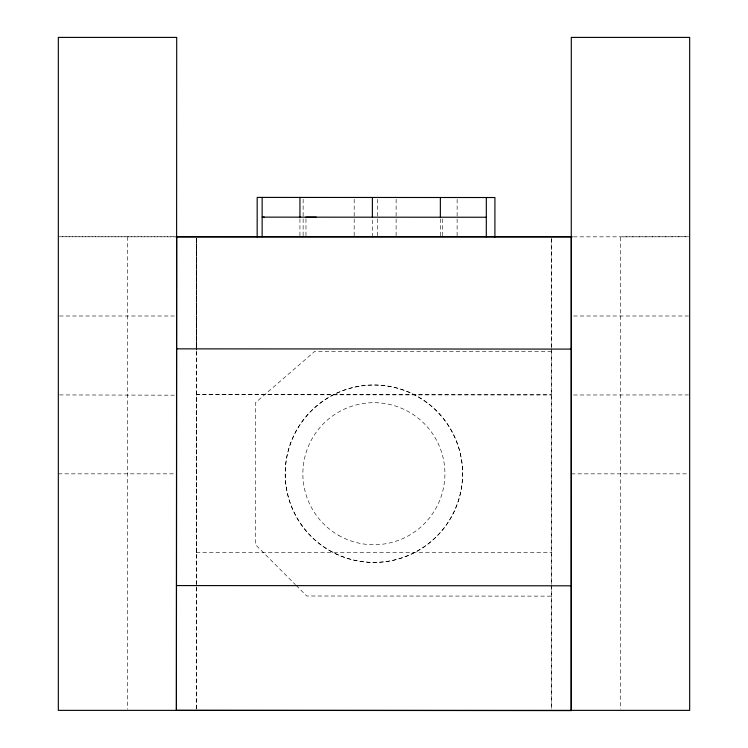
<?xml version="1.0" encoding="UTF-8"?>
<svg xmlns="http://www.w3.org/2000/svg" width="748" height="748" viewBox="0 0 748 748"><rect width="100%" height="100%" fill="white"/><g stroke="black" fill="none" stroke-linecap="round" stroke-linejoin="round"><path stroke-width="0.56" stroke-dasharray="3.74 2.81" d="M196.322 552.529L196.35 394.682L551.51 394.879L196.406 394.692M196.35 347.698L196.425 238.014M196.257 709.216L196.444 351.158M196.444 349.989L196.5 238.032L196.434 349.98M299.929 235.723L299.939 218.313M303.127 235.732L303.146 198.594M305.969 235.732L305.979 218.323M354.169 235.76L354.187 198.622M372.373 236.929L372.382 218.36M377.693 235.77L377.721 198.631M396.103 235.779L396.122 198.641M440.348 235.798L440.357 218.388M442.47 235.807L442.47 218.388M457.112 235.816L457.14 198.678M551.36 708.234L551.603 238.21M174.377 236.77L59.485 236.77L174.565 236.854M573.435 236.854L688.515 236.77L620.625 236.854L620.625 709.197M59.485 316.002L174.377 316.002M573.623 316.002L688.515 316.002M551.528 351.476L314.758 351.354L255.545 402.62L255.479 544.675L295.348 584.599M573.613 394.991L688.515 394.925M58.325 473.839L174.377 473.839M571.294 473.849L688.515 473.839M196.266 552.52L551.426 552.716M296.199 585.413L306.745 596.006L551.398 596.128M59.494 394.925L174.387 395.196M551.566 238.014L551.566 347.652M551.566 348.811L551.566 709.197M196.434 351.149L196.434 710.366M127.375 236.854L127.375 709.197M329.503 550.5A88.703 88.703 0 0 0 462.601 473.755A88.703 88.703 0 0 0 329.606 396.87A88.703 88.703 0 0 0 329.503 550.5A88.703 88.703 0 0 0 462.61 473.755A88.703 88.703 0 0 0 329.588 396.87A88.703 88.703 0 0 0 329.522 550.509M338.348 535.203A71.032 71.032 0 0 0 444.92 473.746A71.032 71.032 0 0 0 338.414 412.176A71.032 71.032 0 0 0 338.348 535.203"/><path stroke-width="1.12" d="M176.406 710.357L571.21 710.6L571.294 37.4L689.675 37.4L689.675 710.366L196.257 710.376L58.325 710.366L58.325 37.4L176.706 37.4L176.406 710.357L176.706 236.77L571.294 236.77M257.162 236.873L257.181 197.407L494.924 197.528L494.905 236.994M262.155 197.407L262.137 236.873L572.285 236.854M299.939 217.154L299.948 197.425M372.382 217.201L372.392 197.463M440.357 217.229L440.366 197.5M486.303 236.985L486.322 197.528M571.21 710.6L571.294 237.032M486.312 217.247L262.146 217.135L264.25 217.144M175.715 236.854L261.837 236.873M176.622 348.858L571.22 349.101M305.979 217.163L316.264 217.163M176.463 585.572L571.266 585.815"/></g></svg>
